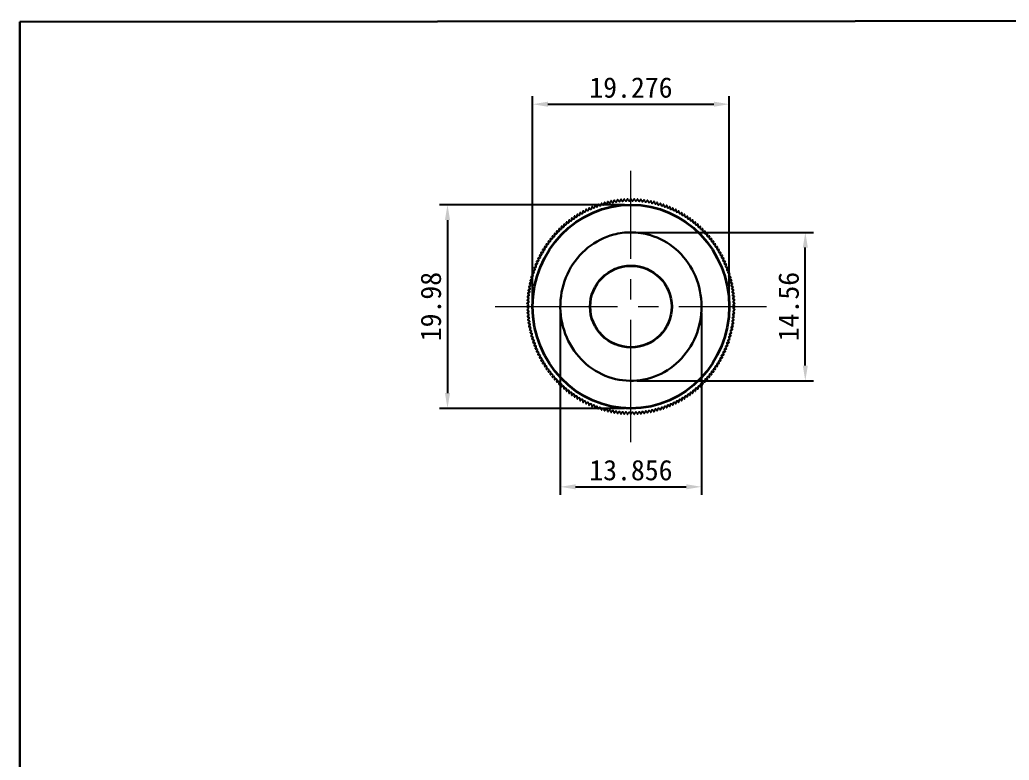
# Model space of a CAD drawing. Header units: millimetres. Extents: x 336 to 581, y 132 to 334.
# Drawn here: x 335.5 to 432.6, y 228.6 to 301.2 of the extents above; entities that cross this region are included whole.
import ezdxf

# ---------------------------------------------------------------- set-up
doc = ezdxf.new("R2010")
doc.units = ezdxf.units.MM
doc.linetypes.add('点画线', pattern=[18, 12, -2, 2, -2])
doc.layers.add('中心线层', color=1, linetype='点画线', lineweight=18)
doc.layers.add('粗实线层', color=7, linetype='Continuous', lineweight=35)
doc.dimstyles.new('ISO-25', dxfattribs={"dimtxt": 2.5, "dimasz": 2.5, "dimexe": 1.25, "dimexo": 0.625, "dimtad": 1, "dimdsep": 46, "dimtxsty": 'Standard', "dimcen": 2.5, "dimadec": 0, "dimazin": 0, "dimtfac": 1, "dimtmove": 0, "dimatfit": 3, "dimfxl": 0, "dimarcsym": 0})

# ---------------------------------------------------------------- blocks, each defined once
blk = doc.blocks.new('*U46')
at = {"color": 3}
for p, q in [((-0.059, -0.478), (-0.051, -0.51)), ((0.059, -0.478), (0.051, -0.51))]:
    blk.add_line(p, q, dxfattribs=at)
for centre, radius, start, end in [((-0.161, -0.478), 0.0945, 37.38558, 89.10128), ((-0.209, -0.514), 0.155, 13.78556, 37.38558), ((0.03, -0.49), 0.0841, 193.78556, 241.59856), ((0, 9.815), 10.379, 269.94724, 270.05276), ((-0.03, -0.49), 0.0841, 298.40144, 346.21444), ((0.209, -0.514), 0.155, 142.61442, 166.21444), ((0.161, -0.478), 0.0945, 90.89872, 142.61442), ((0, 9.815), 10.2, 270.89872, 270.90128)]:
    blk.add_arc(centre, radius, start, end, dxfattribs=at)
blk = doc.blocks.new('*U47')
at = {"color": 0, "linetype": 'ByBlock', "lineweight": -2, "transparency": 16777216}
for p, rotation in [((393.651, 282.85), 191.3843111712255), ((393.954, 282.906), 189.4908369739647), ((394.259, 282.952), 187.5952436773825), ((394.566, 282.987), 185.6979409696451), ((394.873, 283.013), 183.7993478972159), ((395.181, 283.028), 181.8998906031089), ((395.489, 283.033), 180), ((395.797, 283.028), 178.1001093968431), ((396.105, 283.013), 176.2006521027362), ((396.413, 282.987), 174.3020590303069), ((396.719, 282.952), 172.4047563225867), ((397.024, 282.906), 170.5091630254369), ((397.327, 282.85), 168.6156888287657), ((391.051, 281.911), 208.2698380247467), ((391.324, 282.053), 206.4113513786229), ((391.603, 282.185), 204.5477957232031), ((391.885, 282.309), 202.6794146534161), ((392.172, 282.423), 200.8064756677382), ((392.462, 282.528), 198.9292692020304), ((392.755, 282.623), 197.0481074859182), ((393.051, 282.709), 195.1633232243757), ((393.35, 282.784), 193.2752681096532), ((397.628, 282.784), 166.7247318903519), ((397.927, 282.709), 164.8366767756419), ((398.223, 282.623), 162.95189251411), ((398.517, 282.528), 161.0707307980068), ((398.807, 282.423), 159.1935243323066), ((399.093, 282.309), 157.320585346635), ((399.375, 282.185), 155.4522042768531), ((399.654, 282.053), 153.5886486214359), ((399.928, 281.911), 151.7301619753138), ((389.757, 281.075), 217.4794682784155), ((390.005, 281.258), 215.6490985057944), ((390.258, 281.434), 213.8128218417648), ((390.517, 281.602), 211.9707539819027), ((390.781, 281.761), 210.1230367586179), ((400.197, 281.761), 149.8769632243626), ((400.461, 281.602), 148.0292460047276), ((400.72, 281.434), 146.1871781483804), ((400.973, 281.258), 144.3509014877085), ((401.221, 281.075), 142.5205317182686), ((388.613, 280.044), 226.5404784342859), ((388.829, 280.264), 224.740473632002), ((389.051, 280.478), 222.9343696751441), ((389.28, 280.684), 221.1221547112069), ((389.516, 280.883), 219.3038415675264), ((401.463, 280.883), 140.6961584325216), ((401.698, 280.684), 138.8778452888355), ((401.927, 280.478), 137.0656303248923), ((402.149, 280.264), 135.259526370994), ((402.365, 280.044), 133.4595215687479), ((387.823, 279.098), 233.6805698706818), ((388.009, 279.344), 231.904373003453), ((388.203, 279.583), 230.1223575692649), ((388.405, 279.817), 228.3344199923697), ((402.574, 279.817), 131.6655800106488), ((402.775, 279.583), 129.8776424336951), ((402.969, 279.344), 128.095626999414), ((403.155, 279.098), 126.319430132066), ((387.31, 278.328), 238.9755919430033), ((387.473, 278.59), 237.2160255193722), ((387.644, 278.847), 235.4510725950886), ((403.334, 278.847), 124.5489274075201), ((403.505, 278.59), 122.7839744830834), ((403.668, 278.328), 121.0244080592893), ((386.741, 277.235), 245.9638665111879), ((386.871, 277.515), 244.2238687521222), ((387.009, 277.791), 242.479307340491), ((387.155, 278.062), 240.7299531366907), ((403.823, 278.062), 119.2700468654323), ((403.969, 277.791), 117.5206926614582), ((404.108, 277.515), 115.7761312496515), ((404.238, 277.235), 114.0361334904102), ((386.403, 276.375), 251.1589721199838), ((386.507, 276.665), 249.4311562544276), ((386.619, 276.952), 247.6995436841941), ((404.359, 276.952), 112.3004563175184), ((404.472, 276.665), 110.5688437471842), ((404.576, 276.375), 108.8410278815157), ((386.144, 275.487), 256.322476464084), ((386.221, 275.785), 254.6043389684204), ((386.308, 276.081), 252.8832701024959), ((404.671, 276.081), 107.1167298885097), ((404.757, 275.785), 105.3956610231856), ((404.834, 275.487), 103.677523528073), ((385.966, 274.579), 261.4623930296211), ((386.016, 274.884), 259.7511875403154), ((386.075, 275.186), 258.0379883651125), ((404.903, 275.186), 101.9620116275504), ((404.962, 274.884), 100.2488124528118), ((405.013, 274.579), 98.537606963933), ((385.869, 273.66), 266.5873113449028), ((385.892, 273.967), 264.8801245247548), ((385.925, 274.274), 263.1719291352264), ((405.054, 274.274), 96.8280708587215), ((405.086, 273.967), 95.11987546924537), ((405.109, 273.66), 93.41268864961799), ((385.856, 273.352), 268.2938243437875), ((385.851, 273.043), 269.9999999999982), ((385.856, 272.735), 271.7061756562082), ((405.123, 273.352), 91.70617565113692), ((405.123, 272.735), 88.29382433931066), ((405.127, 273.043), 89.99999999524826), ((385.869, 272.427), 273.4126886550903), ((385.892, 272.12), 275.1198754752334), ((385.925, 271.813), 276.828070864753), ((405.054, 271.813), 83.17192913153012), ((405.086, 272.12), 84.8801245207839), ((405.109, 272.427), 86.58731134067797), ((385.966, 271.507), 278.5376069703441), ((386.016, 271.203), 280.248812459628), ((386.075, 270.901), 281.962011634799), ((404.903, 270.901), 78.03798836523507), ((404.962, 271.203), 79.75118754059925), ((405.013, 271.507), 81.46239303016074), ((386.144, 270.6), 283.6775235357827), ((386.221, 270.302), 285.3956610313854), ((386.308, 270.006), 287.1167298972297), ((404.671, 270.006), 72.88327010133888), ((404.757, 270.302), 74.60433896748692), ((404.834, 270.6), 76.32247646341719), ((386.403, 269.712), 288.841027879639), ((386.507, 269.422), 290.5688437450663), ((386.619, 269.135), 292.3004563151422), ((386.741, 268.852), 294.036133487959), ((404.238, 268.852), 65.96386650953704), ((404.359, 269.135), 67.69954368261078), ((404.472, 269.422), 69.43115625294728), ((404.576, 269.712), 71.15897211864483), ((386.871, 268.572), 295.7761312474733), ((387.009, 268.296), 297.5206926590013), ((387.155, 268.025), 299.2700468626772), ((403.823, 268.025), 60.72995313501753), ((403.969, 268.296), 62.47930733879886), ((404.108, 268.572), 64.22386875043631), ((387.31, 267.758), 301.0244080562151), ((387.473, 267.497), 302.783974479668), ((387.644, 267.24), 304.5489274037401), ((387.823, 266.989), 306.3194301278961), ((403.155, 266.989), 53.68056986927025), ((403.334, 267.24), 55.45107259359097), ((403.505, 267.497), 57.21602551779977), ((403.668, 267.758), 58.97559194137126), ((388.009, 266.743), 308.0956269948281), ((388.203, 266.504), 309.8776424286669), ((388.405, 266.27), 311.6655800051508), ((402.574, 266.27), 48.33441999125431), ((402.775, 266.504), 50.12235756804695), ((402.969, 266.743), 51.90437300213566), ((388.613, 266.043), 313.4595215627514), ((388.829, 265.823), 315.2595263644689), ((389.051, 265.609), 317.065630320664), ((389.28, 265.403), 318.8778452838263), ((389.516, 265.204), 320.6961584266027), ((401.463, 265.204), 39.30384156689778), ((401.698, 265.403), 41.12215471049006), ((401.927, 265.609), 42.93436967433311), ((402.149, 265.823), 44.74047363109209), ((402.365, 266.043), 46.54047843327419), ((389.757, 265.012), 322.5205317146603), ((390.005, 264.828), 324.3509014945407), ((390.258, 264.653), 326.1871781581901), ((390.517, 264.485), 328.029246018053), ((390.781, 264.326), 329.876963241339), ((400.197, 264.326), 30.12303675832327), ((400.461, 264.485), 31.97075398155555), ((400.72, 264.653), 33.81282184135797), ((400.973, 264.828), 35.6490985053208), ((401.221, 265.012), 37.47946827786795), ((391.051, 264.176), 331.7301619752114), ((391.324, 264.034), 333.5886486213366), ((391.603, 263.902), 335.4522042767582), ((391.885, 263.778), 337.3205853465464), ((392.172, 263.664), 339.1935243322246), ((392.462, 263.559), 341.070730797933), ((392.755, 263.464), 342.9518925135424), ((393.051, 263.378), 344.8366767752328), ((397.927, 263.378), 15.16332322428985), ((398.223, 263.464), 17.0481074858206), ((398.517, 263.559), 18.92926914137255), ((398.807, 263.664), 20.80647566760764), ((399.093, 263.778), 22.67941465326308), ((399.375, 263.902), 24.54779572302335), ((399.654, 264.034), 26.41135137841171), ((399.928, 264.176), 28.26983802449723), ((393.35, 263.303), 346.7247318900755), ((393.651, 263.237), 348.6156888285954), ((393.954, 263.181), 350.5091630259212), ((394.259, 263.135), 352.4047563227309), ((394.566, 263.099), 354.3020590303286), ((394.873, 263.074), 356.2006521027416), ((395.181, 263.059), 358.1001093968471), ((395.797, 263.059), 1.899890603065979), ((396.105, 263.074), 3.799347897185712), ((396.413, 263.099), 5.697940969622366), ((396.719, 263.135), 7.595243677250884), ((397.024, 263.181), 9.490836974098155), ((397.327, 263.237), 11.38431117146572), ((397.628, 263.303), 13.27526811003003)]:
    blk.add_blockref('*U46', p, dxfattribs=dict(at, rotation=rotation))
blk.add_blockref('*U46', (395.489, 263.053), dxfattribs=at)
blk = doc.blocks.new('*D72')
at = {"color": 0, "linetype": 'Continuous', "lineweight": -2, "transparency": 16777216}
for p, q in [((394.864, 283.033), (376.699, 283.033)), ((377.499, 281.533), (377.499, 264.553)), ((394.864, 263.053), (376.699, 263.053))]:
    blk.add_line(p, q, dxfattribs=at)
at = {"color": 0, "transparency": 16777216}
for points in [[(377.249, 281.533), (377.749, 281.533), (377.499, 283.033)], [(377.249, 264.553), (377.749, 264.553), (377.499, 263.053)]]:
    blk.add_solid(points, dxfattribs=at)
at = {"layer": 'Defpoints', "color": 0, "transparency": 16777216}
for p in [(395.489, 283.033), (377.499, 263.053), (395.489, 263.053)]:
    blk.add_point(p, dxfattribs=at)
at = {"color": 0, "transparency": 16777216, "insert": (375.874, 273.043), "char_height": 2, "attachment_point": 5, "rotation": 90}
blk.add_mtext('19.98', dxfattribs=at)
blk = doc.blocks.new('*D73')
at = {"color": 0, "linetype": 'Continuous', "lineweight": -2, "transparency": 16777216}
for p, q in [((385.851, 273.668), (385.851, 293.691)), ((405.127, 273.668), (405.127, 293.691)), ((387.351, 292.891), (403.627, 292.891))]:
    blk.add_line(p, q, dxfattribs=at)
at = {"color": 0, "transparency": 16777216}
for points in [[(387.351, 293.141), (387.351, 292.641), (385.851, 292.891)], [(403.627, 293.141), (403.627, 292.641), (405.127, 292.891)]]:
    blk.add_solid(points, dxfattribs=at)
at = {"layer": 'Defpoints', "color": 0, "transparency": 16777216}
for p in [(405.127, 292.891), (385.851, 273.043), (405.127, 273.043)]:
    blk.add_point(p, dxfattribs=at)
at = {"color": 0, "transparency": 16777216, "insert": (395.489, 294.516), "char_height": 2, "attachment_point": 5}
blk.add_mtext('19.276', dxfattribs=at)
blk = doc.blocks.new('*D74')
at = {"color": 0, "linetype": 'Continuous', "lineweight": -2, "transparency": 16777216}
for p, q in [((388.561, 272.418), (388.561, 254.565)), ((402.417, 272.418), (402.417, 254.565)), ((390.061, 255.365), (400.917, 255.365))]:
    blk.add_line(p, q, dxfattribs=at)
at = {"color": 0, "transparency": 16777216}
for points in [[(390.061, 255.615), (390.061, 255.115), (388.561, 255.365)], [(400.917, 255.615), (400.917, 255.115), (402.417, 255.365)]]:
    blk.add_solid(points, dxfattribs=at)
at = {"layer": 'Defpoints', "color": 0, "transparency": 16777216}
for p in [(388.561, 273.043), (402.417, 273.043), (402.417, 255.365)]:
    blk.add_point(p, dxfattribs=at)
at = {"color": 0, "transparency": 16777216, "insert": (395.489, 256.99), "char_height": 2, "attachment_point": 5}
blk.add_mtext('13.856', dxfattribs=at)
blk = doc.blocks.new('*D75')
at = {"color": 0, "linetype": 'Continuous', "lineweight": -2, "transparency": 16777216}
for p, q in [((396.114, 280.323), (413.394, 280.323)), ((412.594, 267.263), (412.594, 278.823)), ((396.114, 265.763), (413.394, 265.763))]:
    blk.add_line(p, q, dxfattribs=at)
at = {"color": 0, "transparency": 16777216}
for points in [[(412.344, 278.823), (412.844, 278.823), (412.594, 280.323)], [(412.344, 267.263), (412.844, 267.263), (412.594, 265.763)]]:
    blk.add_solid(points, dxfattribs=at)
at = {"layer": 'Defpoints', "color": 0, "transparency": 16777216}
for p in [(395.489, 280.323), (412.594, 280.323), (395.489, 265.763)]:
    blk.add_point(p, dxfattribs=at)
at = {"color": 0, "transparency": 16777216, "insert": (410.969, 273.043), "char_height": 2, "attachment_point": 5, "rotation": 90}
blk.add_mtext('14.56', dxfattribs=at)

msp = doc.modelspace()

# ---------------------------------------------------------------- linework, layer by layer
at = {"color": 0, "lineweight": 30}
msp.add_lwpolyline([(335.54645, 300.96573), (581.34114, 301.17028), (581.34114, 132.09973), (335.54645, 131.89517)], close=True, dxfattribs=at)
at = {"layer": '中心线层', "color": 3, "linetype": '点画线'}
for p, q in [((395.48913, 259.74142), (395.48913, 286.34542)), ((382.18713, 273.04342), (408.79113, 273.04342))]:
    msp.add_line(p, q, dxfattribs=at)
at = {"layer": '粗实线层', "color": 3}
msp.add_circle((395.48913, 273.04342), 4, dxfattribs=at)
at = {"layer": '粗实线层'}
msp.add_ellipse((395.48913, 273.04342), major_axis=(0, -9.99), ratio=0.96476476, start_param=-3.14159265, end_param=3.14159265, dxfattribs=at)
at = {"layer": '粗实线层', "lineweight": 30}
msp.add_open_spline([(395.48913, 280.32342), (394.92158, 280.32342), (394.35403, 280.2498), (392.89377, 279.86441), (392.02882, 279.42759), (390.52684, 278.21899), (389.89089, 277.44715), (388.96491, 275.68965), (388.67595, 274.70494), (388.50269, 272.69359), (388.61862, 271.66848), (389.23261, 269.75932), (389.72988, 268.87657), (391.01086, 267.40054), (391.79333, 266.80765), (393.50857, 265.99782), (394.44065, 265.7805), (396.3107, 265.74829), (397.24859, 265.93338), (398.98696, 266.68289), (399.78684, 267.24771), (401.11263, 268.67689), (401.63733, 269.54094), (402.31163, 271.42642), (402.4604, 272.44661), (402.35169, 274.46317), (402.09435, 275.458), (401.22429, 277.24831), (400.6126, 278.04276), (399.14819, 279.30413), (398.29661, 279.77103), (396.7755, 280.22877), (396.13231, 280.32342), (395.48913, 280.32342)], degree=3, knots=[-3.14159265, -3.14159265, -3.14159265, -3.14159265, -2.89226842, -2.89226842, -2.48146066, -2.48146066, -2.07065291, -2.07065291, -1.65984516, -1.65984516, -1.2490374, -1.2490374, -0.83822965, -0.83822965, -0.42742189, -0.42742189, -0.01661414, -0.01661414, 0.39419361, 0.39419361, 0.80500137, 0.80500137, 1.21580912, 1.21580912, 1.62661687, 1.62661687, 2.03742463, 2.03742463, 2.44823238, 2.44823238, 2.85904013, 2.85904013, 3.14159265, 3.14159265, 3.14159265, 3.14159265], dxfattribs=at)

# ---------------------------------------------------------------- block references
at = {"color": 1, "lineweight": 30}
msp.add_blockref('*U47', (0, 0), dxfattribs=at)

# ---------------------------------------------------------------- dimensions: what is measured, and where the dimension line sits
for base, p1, p2, picture, middle in [((405.12713, 292.89089), (385.85113, 273.04342), (405.12713, 273.04342), '*D73', (395.48913, 294.51589)), ((402.41699, 255.36469), (388.56142, 273.04342), (402.41699, 273.04342), '*D74', (395.48921, 256.98969))]:
    dim = msp.add_linear_dim(base=base, p1=p1, p2=p2, dimstyle='ISO-25', override={"dimtxt": 2, "dimasz": 1.5, "dimexe": 0.8, "dimdec": 3, "dimcen": 1, "dimtdec": 3, "dimarcsym": 1})
    dim.commit()
    dim.dimension.update_dxf_attribs({"geometry": picture, "text_midpoint": middle})
for base, p1, p2, picture, middle in [((377.49891, 263.05342), (395.48913, 283.03342), (395.48913, 263.05342), '*D72', (375.87391, 273.04342)), ((412.59442, 280.32342), (395.48913, 265.76343), (395.48913, 280.32342), '*D75', (410.96942, 273.04342))]:
    dim = msp.add_linear_dim(base=base, p1=p1, p2=p2, angle=90, dimstyle='ISO-25', override={"dimtxt": 2, "dimasz": 1.5, "dimexe": 0.8, "dimdec": 3, "dimcen": 1, "dimtdec": 3, "dimarcsym": 1})
    dim.commit()
    dim.dimension.update_dxf_attribs({"geometry": picture, "text_midpoint": middle})

doc.saveas('drawing.dxf')
